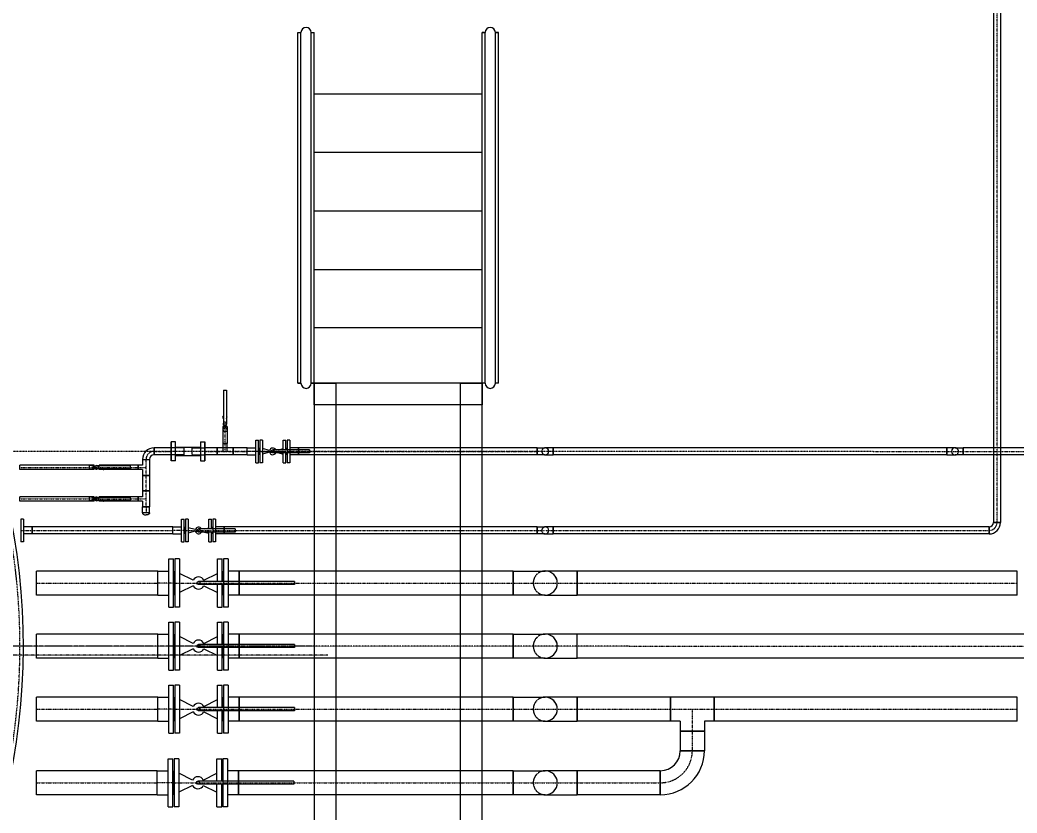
# Model space of a CAD drawing. Header units: millimetres. Extents: x -10011772 to -8149599, y 2847708 to 3434448.
# Drawn here: x -9535754 to -9526264, y 3288403 to 3295947 of the extents above; entities that cross this region are included whole.
import ezdxf

# ---------------------------------------------------------------- set-up
doc = ezdxf.new("R2010")
doc.units = ezdxf.units.MM
for name, pattern in [('DASHDOT2', [0.5, 0.25, -0.125, 0, -0.125]), ('DIVIDE2', [0.625, 0.25, -0.125, 0, -0.125, 0, -0.125]), ('HIDDEN2', [0.1875, 0.125, -0.0625])]:
    doc.linetypes.add(name, pattern=pattern)
doc.layers.add('总平面底图', color=9, linetype='Continuous')

# ---------------------------------------------------------------- blocks, each defined once
blk = doc.blocks.new('总平面底图 爆炸危险区 LOCATION I')
at = {"layer": '总平面底图', "linetype": 'Continuous'}
for p, q in [((211483.3, 189486.2), (211483.3, 182214.5)), ((211516.7, 189486.2), (211516.7, 182214.5)), ((208173, 184190), (208187.3, 184190)), ((208173, 184190), (208187.3, 184190)), ((208173, 182521.6), (208173, 184190)), ((208187.3, 182521.6), (208187.3, 184190)), ((208235.6, 184190), (208250, 184190)), ((208235.6, 184190), (208250, 184190)), ((208235.6, 182521.6), (208235.6, 184190)), ((208250, 182521.6), (208250, 184190)), ((209050, 184190), (209064.3, 184190)), ((209064.3, 184190), (209050, 184190)), ((209050, 182521.6), (209050, 184190)), ((209064.3, 182521.6), (209064.3, 184190)), ((209112.6, 184190), (209126.9, 184190)), ((209126.9, 184190), (209112.6, 184190)), ((209112.6, 182521.6), (209112.6, 184190)), ((209126.9, 182521.6), (209126.9, 184190)), ((209050, 183897), (208250, 183897)), ((209050, 183619), (208250, 183619)), ((209050, 183340.9), (208250, 183340.9)), ((208250, 183062.8), (209050, 183062.8)), ((209050, 182784.7), (208250, 182784.7)), ((208187.3, 182521.6), (208173, 182521.6)), ((208173, 182521.6), (208187.3, 182521.6)), ((208250, 182521.6), (208235.6, 182521.6)), ((208235.6, 182521.6), (208250, 182521.6)), ((209050, 182521.6), (208250, 182521.6)), ((208250, 182418.4), (208250, 182521.6)), ((208250, 182521.6), (208353.1, 182521.6)), ((208250, 182521.6), (208250, 180021.6)), ((208353.1, 182521.6), (208353.1, 180021.6)), ((208946.8, 182521.6), (209050, 182521.6)), ((208946.8, 180021.6), (208946.8, 182521.6)), ((209050, 180021.6), (209050, 182521.6)), ((209050, 182521.6), (209050, 182418.4)), ((209064.3, 182521.6), (209050, 182521.6)), ((209064.3, 182521.6), (209050, 182521.6)), ((209126.9, 182521.6), (209112.6, 182521.6)), ((209126.9, 182521.6), (209112.6, 182521.6)), ((207818.5, 182488.3), (207826, 182488.3)), ((207818.5, 182488.3), (207818.5, 182328.3)), ((207826, 182488.3), (207833.5, 182488.3)), ((207833.5, 182488.3), (207833.5, 182328.3)), ((209050, 182418.4), (208250, 182418.4)), ((207818.5, 182363.1), (207815.3, 182363.1)), ((207818.5, 182352.8), (207815.3, 182363.1)), ((207823.5, 182320), (207822.4, 182316.5)), ((207828.6, 182320), (207829.6, 182316.5)), ((207836.7, 182363.1), (207833.5, 182363.1)), ((207833.5, 182352.8), (207836.7, 182363.1)), ((207836.7, 182316.5), (207815.3, 182316.5)), ((207815.3, 182316.5), (207815.3, 182235.9)), ((207815.3, 182293.5), (207836.7, 182293.5)), ((207836.7, 182316.5), (207836.7, 182235.9)), ((207569.8, 182242.8), (207569.8, 182152.8)), ((207569.8, 182152.8), (207569.8, 182242.8)), ((207589.8, 182242.8), (207569.8, 182242.8)), ((207589.8, 182152.8), (207589.8, 182242.8)), ((207589.8, 182152.8), (207589.8, 182242.8)), ((207709.8, 182242.8), (207709.8, 182152.8)), ((207709.8, 182242.8), (207709.8, 182152.8)), ((207709.8, 182242.8), (207729.8, 182242.8)), ((207729.8, 182152.8), (207729.8, 182242.8)), ((207729.8, 182242.8), (207729.8, 182152.8)), ((207815.3, 182235.9), (207826, 182235.9)), ((207815.3, 182235.9), (207815.3, 182214.5)), ((207836.7, 182235.9), (207815.3, 182235.9)), ((207826, 182235.9), (207836.7, 182235.9)), ((207836.7, 182214.5), (207836.7, 182235.9)), ((207972.8, 182197.8), (207972.8, 182251.7)), ((207972.8, 182251.7), (207985.6, 182251.7)), ((207985.6, 182197.8), (207985.6, 182251.7)), ((207991.6, 182251.7), (207991.6, 182197.8)), ((208004.3, 182251.7), (207991.6, 182251.7)), ((208004.3, 182251.7), (208004.3, 182197.8)), ((208102.7, 182205.3), (208102.7, 182251.7)), ((208102.7, 182251.7), (208115.5, 182251.7)), ((208115.5, 182205.3), (208115.5, 182251.7)), ((208121.5, 182251.7), (208121.5, 182205.3)), ((208134.2, 182251.7), (208121.5, 182251.7)), ((208134.2, 182251.7), (208134.2, 182205.3)), ((207488.1, 182181.1), (207488.1, 182214.5)), ((207569.8, 182214.5), (207488.1, 182214.5)), ((207488.1, 182214.5), (207488.1, 182181.1)), ((207569.8, 182181.1), (207488.1, 182181.1)), ((207589.8, 182217.8), (207709.8, 182217.8)), ((207589.8, 182177.8), (207709.8, 182177.8)), ((207787.9, 182214.5), (207729.8, 182214.5)), ((207787.9, 182181.1), (207729.8, 182181.1)), ((207787.9, 182181.1), (207787.9, 182214.5)), ((207787.9, 182214.5), (207787.9, 182181.1)), ((207864.1, 182214.5), (207787.9, 182214.5)), ((207864.1, 182181.1), (207787.9, 182181.1)), ((207864.1, 182181.1), (207864.1, 182214.5)), ((207931.7, 182214.5), (207864.1, 182214.5)), ((207864.1, 182214.5), (207864.1, 182181.1)), ((207931.7, 182181.1), (207864.1, 182181.1)), ((207931.7, 182181.1), (207931.7, 182214.5)), ((207931.7, 182197.8), (207931.7, 182214.5)), ((207931.7, 182214.5), (207972.8, 182214.5)), ((207931.7, 182181.1), (207931.7, 182197.8)), ((207931.7, 182181.1), (207972.8, 182181.1)), ((207972.8, 182143.8), (207972.8, 182197.8)), ((207985.6, 182143.8), (207985.6, 182197.8)), ((207990, 182214.5), (207990, 182181.1)), ((207991.6, 182214.1), (207990, 182214.5)), ((207991.6, 182181.5), (207990, 182181.1)), ((207991.6, 182197.8), (207991.6, 182143.8)), ((208038.2, 182201.8), (208004.3, 182210.7)), ((208004.3, 182197.8), (208004.3, 182143.8)), ((208038.2, 182193.7), (208004.3, 182184.8)), ((208228.2, 182205.3), (208053.5, 182205.3)), ((208228.2, 182190.3), (208053.5, 182190.3)), ((208082, 182205.3), (208102.7, 182210.7)), ((208082, 182190.3), (208102.7, 182184.8)), ((208102.7, 182143.8), (208102.7, 182190.3)), ((208115.5, 182214.1), (208117, 182214.5)), ((208115.5, 182143.8), (208115.5, 182190.3)), ((208115.5, 182181.5), (208117, 182181.1)), ((208117, 182205.3), (208117, 182214.5)), ((208117, 182181.1), (208117, 182190.3)), ((208121.5, 182190.3), (208121.5, 182143.8)), ((208175.3, 182214.5), (208134.2, 182214.5)), ((208134.2, 182190.3), (208134.2, 182143.8)), ((208175.3, 182181.1), (208134.2, 182181.1)), ((208175.3, 182205.3), (208175.3, 182214.5)), ((208250, 182214.5), (208175.3, 182214.5)), ((208175.3, 182214.5), (208175.3, 182205.3)), ((208175.3, 182181.1), (208175.3, 182190.3)), ((208175.3, 182190.3), (208175.3, 182181.1)), ((208250, 182181.1), (208175.3, 182181.1)), ((208228.2, 182205.3), (208228.2, 182197.8)), ((208228.2, 182197.8), (208228.2, 182190.3)), ((208946.8, 182214.5), (208353.1, 182214.5)), ((208946.8, 182181.1), (208353.1, 182181.1)), ((209311.9, 182214.5), (209050, 182214.5)), ((209311.9, 182181.1), (209050, 182181.1)), ((209311.9, 182214.5), (209311.9, 182181.1)), ((209311.9, 182214.5), (209350, 182214.5)), ((209311.9, 182181.1), (209311.9, 182214.5)), ((209350, 182181.1), (209311.9, 182181.1)), ((209388.1, 182214.5), (209350, 182214.5)), ((209350, 182181.1), (209388.1, 182181.1)), ((209388.1, 182181.1), (209388.1, 182214.5)), ((211261.9, 182214.5), (209388.1, 182214.5)), ((209388.1, 182214.5), (209388.1, 182197.8)), ((209388.1, 182197.8), (209388.1, 182181.1)), ((211261.9, 182181.1), (209388.1, 182181.1)), ((211261.9, 182181.1), (211261.9, 182214.5)), ((211261.9, 182214.5), (211261.9, 182197.8)), ((211300, 182214.5), (211261.9, 182214.5)), ((211261.9, 182197.8), (211261.9, 182181.1)), ((211261.9, 182181.1), (211300, 182181.1)), ((211300, 182214.5), (211338.1, 182214.5)), ((211338.1, 182181.1), (211300, 182181.1)), ((211338.1, 182181.1), (211338.1, 182214.5)), ((211661.9, 182214.5), (211338.1, 182214.5)), ((211338.1, 182214.5), (211338.1, 182181.1)), ((211661.9, 182181.1), (211338.1, 182181.1)), ((211483.3, 182181.1), (211483.3, 181859.7)), ((211516.7, 182181.1), (211516.7, 181859.7)), ((206850, 182110.9), (206850, 182132.2)), ((207203.1, 182132.2), (206850, 182132.2)), ((207180.1, 182132.2), (207180.1, 182110.9)), ((207203.1, 182110.9), (207203.1, 182132.2)), ((207374.9, 182129.1), (207214.9, 182129.1)), ((207226.7, 182129.1), (207226.7, 182132.2)), ((207411.9, 182132.2), (207226.7, 182132.2)), ((207249.7, 182129.1), (207249.7, 182132.2)), ((207374.9, 182129.1), (207374.9, 182121.6)), ((207411.9, 182110.9), (207411.9, 182132.2)), ((207411.9, 182132.2), (207411.9, 182110.9)), ((207433.3, 182132.2), (207411.9, 182132.2)), ((207433.3, 182159.7), (207466.7, 182159.7)), ((207433.3, 182159.7), (207466.7, 182159.7)), ((207433.3, 182159.7), (207433.3, 182132.2)), ((207466.7, 182159.7), (207466.7, 182083.5)), ((207589.8, 182152.8), (207569.8, 182152.8)), ((207709.8, 182152.8), (207729.8, 182152.8)), ((207972.8, 182143.8), (207985.6, 182143.8)), ((208004.3, 182143.8), (207991.6, 182143.8)), ((208102.7, 182143.8), (208115.5, 182143.8)), ((208134.2, 182143.8), (208121.5, 182143.8)), ((207203.1, 182110.9), (206850, 182110.9)), ((207206.6, 182124.1), (207203.1, 182125.2)), ((207206.6, 182119), (207203.1, 182117.9)), ((207374.9, 182114.1), (207214.9, 182114.1)), ((207226.7, 182110.9), (207226.7, 182114.1)), ((207411.9, 182110.9), (207226.7, 182110.9)), ((207249.7, 182110.9), (207249.7, 182114.1)), ((207374.9, 182121.6), (207374.9, 182114.1)), ((207433.3, 182110.9), (207411.9, 182110.9)), ((207433.3, 182110.9), (207433.3, 182083.5)), ((207466.7, 182083.5), (207433.3, 182083.5)), ((207433.3, 182083.5), (207433.3, 182009.7)), ((207433.3, 182083.5), (207466.7, 182083.5)), ((207466.7, 182083.5), (207466.7, 182009.7)), ((207466.7, 182009.7), (207433.3, 182009.7)), ((207433.3, 182009.7), (207466.7, 182009.7)), ((207433.3, 182009.7), (207433.3, 181982.2)), ((207466.7, 182009.7), (207466.7, 181933.5)), ((206850, 181960.9), (206850, 181982.2)), ((207203.1, 181982.2), (206850, 181982.2)), ((207203.1, 181960.9), (206850, 181960.9)), ((207180.1, 181982.2), (207180.1, 181960.9)), ((207203.1, 181960.9), (207203.1, 181982.2)), ((207206.6, 181974.1), (207203.1, 181975.2)), ((207206.6, 181969), (207203.1, 181967.9)), ((207374.9, 181979.1), (207214.9, 181979.1)), ((207374.9, 181964.1), (207214.9, 181964.1)), ((207226.7, 181979.1), (207226.7, 181982.2)), ((207411.9, 181982.2), (207226.7, 181982.2)), ((207226.7, 181960.9), (207226.7, 181964.1)), ((207411.9, 181960.9), (207226.7, 181960.9)), ((207249.7, 181979.1), (207249.7, 181982.2)), ((207249.7, 181960.9), (207249.7, 181964.1)), ((207374.9, 181979.1), (207374.9, 181971.6)), ((207374.9, 181971.6), (207374.9, 181964.1)), ((207411.9, 181960.9), (207411.9, 181982.2)), ((207411.9, 181982.2), (207411.9, 181960.9)), ((207433.3, 181982.2), (207411.9, 181982.2)), ((207433.3, 181960.9), (207411.9, 181960.9)), ((207433.3, 181960.9), (207433.3, 181933.5)), ((207450, 181933.5), (207433.3, 181933.5)), ((207433.3, 181904.9), (207433.3, 181933.5)), ((207433.3, 181933.5), (207466.7, 181933.5)), ((207450, 181904.9), (207433.3, 181904.9)), ((207466.7, 181933.5), (207450, 181933.5)), ((207466.7, 181904.9), (207450, 181904.9)), ((207466.7, 181904.9), (207466.7, 181933.5)), ((206854.4, 181875.5), (206854.4, 181821.6)), ((206867.2, 181875.5), (206854.4, 181875.5)), ((206867.2, 181875.5), (206867.2, 181821.6)), ((207619.2, 181821.6), (207619.2, 181875.5)), ((207619.2, 181875.5), (207632, 181875.5)), ((207632, 181821.6), (207632, 181875.5)), ((207638, 181875.5), (207638, 181821.6)), ((207650.7, 181875.5), (207638, 181875.5)), ((207650.7, 181875.5), (207650.7, 181821.6)), ((207749.2, 181829.1), (207749.2, 181875.5)), ((207749.2, 181875.5), (207761.9, 181875.5)), ((207761.9, 181829.1), (207761.9, 181875.5)), ((207767.9, 181875.5), (207767.9, 181829.1)), ((207780.7, 181875.5), (207767.9, 181875.5)), ((207780.7, 181875.5), (207780.7, 181829.1)), ((211483.3, 181859.7), (211516.7, 181859.7)), ((211516.7, 181859.7), (211483.3, 181859.7)), ((206854.4, 181821.6), (206854.4, 181767.6)), ((206908.2, 181838.3), (206867.2, 181838.3)), ((206867.2, 181821.6), (206867.2, 181767.6)), ((206908.2, 181804.9), (206867.2, 181804.9)), ((206908.2, 181838.3), (206908.2, 181821.6)), ((206908.2, 181804.9), (206908.2, 181838.3)), ((207578.2, 181838.3), (206908.2, 181838.3)), ((206908.2, 181821.6), (206908.2, 181804.9)), ((207578.2, 181804.9), (206908.2, 181804.9)), ((207578.2, 181804.9), (207578.2, 181838.3)), ((207578.2, 181821.6), (207578.2, 181838.3)), ((207578.2, 181838.3), (207619.2, 181838.3)), ((207578.2, 181804.9), (207578.2, 181821.6)), ((207578.2, 181804.9), (207619.2, 181804.9)), ((207619.2, 181767.6), (207619.2, 181821.6)), ((207632, 181767.6), (207632, 181821.6)), ((207636.5, 181838.3), (207636.5, 181804.9)), ((207638, 181837.9), (207636.5, 181838.3)), ((207638, 181805.3), (207636.5, 181804.9)), ((207638, 181821.6), (207638, 181767.6)), ((207684.6, 181825.6), (207650.7, 181834.5)), ((207650.7, 181821.6), (207650.7, 181767.6)), ((207684.6, 181817.5), (207650.7, 181808.6)), ((207874.6, 181829.1), (207700, 181829.1)), ((207874.6, 181814.1), (207700, 181814.1)), ((207728.5, 181829.1), (207749.2, 181834.5)), ((207728.5, 181814.1), (207749.2, 181808.6)), ((207749.2, 181767.6), (207749.2, 181814.1)), ((207761.9, 181837.9), (207763.5, 181838.3)), ((207761.9, 181767.6), (207761.9, 181814.1)), ((207761.9, 181805.3), (207763.5, 181804.9)), ((207763.5, 181829.1), (207763.5, 181838.3)), ((207763.5, 181804.9), (207763.5, 181814.1)), ((207767.9, 181814.1), (207767.9, 181767.6)), ((207821.7, 181838.3), (207780.7, 181838.3)), ((207780.7, 181814.1), (207780.7, 181767.6)), ((207821.7, 181804.9), (207780.7, 181804.9)), ((207821.7, 181829.1), (207821.7, 181838.3)), ((208250, 181838.3), (207821.7, 181838.3)), ((207821.7, 181838.3), (207821.7, 181829.1)), ((207821.7, 181804.9), (207821.7, 181814.1)), ((207821.7, 181814.1), (207821.7, 181804.9)), ((208250, 181804.9), (207821.7, 181804.9)), ((207874.6, 181829.1), (207874.6, 181821.6)), ((207874.6, 181821.6), (207874.6, 181814.1)), ((208946.8, 181838.3), (208353.1, 181838.3)), ((208946.8, 181804.9), (208353.1, 181804.9)), ((209311.9, 181838.3), (209050, 181838.3)), ((209311.9, 181804.9), (209050, 181804.9)), ((209311.9, 181804.9), (209311.9, 181838.3)), ((209311.9, 181838.3), (209311.9, 181804.9)), ((209311.9, 181838.3), (209350, 181838.3)), ((209350, 181804.9), (209311.9, 181804.9)), ((209388.1, 181838.3), (209350, 181838.3)), ((209350, 181804.9), (209388.1, 181804.9)), ((209388.1, 181804.9), (209388.1, 181838.3)), ((211461.9, 181838.3), (209388.1, 181838.3)), ((209388.1, 181838.3), (209388.1, 181821.6)), ((209388.1, 181821.6), (209388.1, 181804.9)), ((211461.9, 181804.9), (209388.1, 181804.9)), ((211461.9, 181804.9), (211461.9, 181838.3)), ((211461.9, 181838.3), (211461.9, 181804.9)), ((206867.2, 181767.6), (206854.4, 181767.6)), ((207619.2, 181767.6), (207632, 181767.6)), ((207650.7, 181767.6), (207638, 181767.6)), ((207749.2, 181767.6), (207761.9, 181767.6)), ((207780.7, 181767.6), (207767.9, 181767.6)), ((207558.7, 181571.6), (207558.7, 181685.9)), ((207558.7, 181685.9), (207580.9, 181685.9)), ((207580.9, 181571.6), (207580.9, 181685.9)), ((207586.9, 181685.9), (207586.9, 181571.6)), ((207609.2, 181685.9), (207586.9, 181685.9)), ((207609.2, 181685.9), (207609.2, 181571.6)), ((207790.7, 181579.1), (207790.7, 181685.9)), ((207790.7, 181685.9), (207813, 181685.9)), ((207813, 181579.1), (207813, 181685.9)), ((207819, 181685.9), (207819, 181579.1)), ((207841.2, 181685.9), (207819, 181685.9)), ((207841.2, 181685.9), (207841.2, 181579.1)), ((206929.1, 181514.4), (206929.1, 181628.7)), ((207506.3, 181628.7), (206929.1, 181628.7)), ((207506.3, 181571.6), (207506.3, 181628.7)), ((207506.3, 181628.7), (207558.7, 181628.7)), ((207506.3, 181514.4), (207506.3, 181628.7)), ((207585.4, 181628.7), (207585.4, 181514.4)), ((207586.9, 181628), (207585.4, 181628.7)), ((207674.3, 181584.4), (207609.2, 181616.8)), ((207725.6, 181584.4), (207790.7, 181616.8)), ((207813, 181628), (207814.5, 181628.7)), ((207814.5, 181579.1), (207814.5, 181628.7)), ((207893.6, 181628.7), (207841.2, 181628.7)), ((207893.6, 181628.7), (207893.6, 181579.1)), ((207893.6, 181579.1), (207893.6, 181628.7)), ((208250, 181628.7), (207893.6, 181628.7)), ((208946.8, 181628.7), (208353.1, 181628.7)), ((209197.6, 181628.7), (209050, 181628.7)), ((209197.6, 181514.4), (209197.6, 181628.7)), ((209197.6, 181628.7), (209197.6, 181514.4)), ((209197.6, 181628.7), (209350, 181628.7)), ((209502.4, 181628.7), (209350, 181628.7)), ((209502.4, 181514.4), (209502.4, 181628.7)), ((211595.3, 181628.7), (209502.4, 181628.7)), ((209502.4, 181628.7), (209502.4, 181571.6)), ((211595.3, 181514.4), (211595.3, 181628.7)), ((207506.3, 181514.4), (207506.3, 181571.6)), ((207558.7, 181457.3), (207558.7, 181571.6)), ((207580.9, 181457.3), (207580.9, 181571.6)), ((207586.9, 181571.6), (207586.9, 181457.3)), ((207609.2, 181571.6), (207609.2, 181457.3)), ((207674.3, 181558.8), (207609.2, 181526.3)), ((208157.2, 181579.1), (207700, 181579.1)), ((208157.2, 181564.1), (207700, 181564.1)), ((207725.6, 181558.8), (207790.7, 181526.3)), ((207790.7, 181457.3), (207790.7, 181564.1)), ((207813, 181457.3), (207813, 181564.1)), ((207814.5, 181514.4), (207814.5, 181564.1)), ((207819, 181564.1), (207819, 181457.3)), ((207841.2, 181564.1), (207841.2, 181457.3)), ((207893.6, 181564.1), (207893.6, 181514.4)), ((207893.6, 181514.4), (207893.6, 181564.1)), ((208157.2, 181579.1), (208157.2, 181571.6)), ((208157.2, 181571.6), (208157.2, 181564.1)), ((209502.4, 181571.6), (209502.4, 181514.4)), ((207506.3, 181514.4), (206929.1, 181514.4)), ((207506.3, 181514.4), (207558.7, 181514.4)), ((207586.9, 181515.2), (207585.4, 181514.4)), ((207813, 181515.2), (207814.5, 181514.4)), ((207893.6, 181514.4), (207841.2, 181514.4)), ((208250, 181514.4), (207893.6, 181514.4)), ((208946.8, 181514.4), (208353.1, 181514.4)), ((209197.6, 181514.4), (209050, 181514.4)), ((209350, 181514.4), (209197.6, 181514.4)), ((209350, 181514.4), (209502.4, 181514.4)), ((211595.3, 181514.4), (209502.4, 181514.4)), ((207558.7, 181457.3), (207580.9, 181457.3)), ((207609.2, 181457.3), (207586.9, 181457.3)), ((207790.7, 181457.3), (207813, 181457.3)), ((207841.2, 181457.3), (207819, 181457.3)), ((207558.7, 181271.6), (207558.7, 181385.9)), ((207558.7, 181385.9), (207580.9, 181385.9)), ((207580.9, 181271.6), (207580.9, 181385.9)), ((207586.9, 181385.9), (207586.9, 181271.6)), ((207609.2, 181385.9), (207586.9, 181385.9)), ((207609.2, 181385.9), (207609.2, 181271.6)), ((207790.7, 181279.1), (207790.7, 181385.9)), ((207790.7, 181385.9), (207813, 181385.9)), ((207813, 181279.1), (207813, 181385.9)), ((207819, 181385.9), (207819, 181279.1)), ((207841.2, 181385.9), (207819, 181385.9)), ((207841.2, 181385.9), (207841.2, 181279.1)), ((206929.1, 181214.4), (206929.1, 181328.7)), ((207506.3, 181328.7), (206929.1, 181328.7)), ((207506.3, 181271.6), (207506.3, 181328.7)), ((207506.3, 181328.7), (207558.7, 181328.7)), ((207506.3, 181214.4), (207506.3, 181328.7)), ((207585.4, 181328.7), (207585.4, 181214.4)), ((207586.9, 181328), (207585.4, 181328.7)), ((207813, 181328), (207814.5, 181328.7)), ((207814.5, 181279.1), (207814.5, 181328.7)), ((207893.6, 181328.7), (207841.2, 181328.7)), ((207893.6, 181328.7), (207893.6, 181279.1)), ((207893.6, 181279.1), (207893.6, 181328.7)), ((208250, 181328.7), (207893.6, 181328.7)), ((208946.8, 181328.7), (208353.1, 181328.7)), ((209197.6, 181328.7), (209050, 181328.7)), ((209197.6, 181328.7), (209197.6, 181214.4)), ((209197.6, 181328.7), (209350, 181328.7)), ((209197.6, 181214.4), (209197.6, 181328.7)), ((209502.4, 181328.7), (209350, 181328.7)), ((209502.4, 181214.4), (209502.4, 181328.7)), ((212526, 181328.7), (209502.4, 181328.7)), ((209502.4, 181271.6), (209502.4, 181328.7)), ((207674.3, 181284.4), (207609.2, 181316.8)), ((208157.2, 181279.1), (207700, 181279.1)), ((207725.6, 181284.4), (207790.7, 181316.8)), ((208157.2, 181279.1), (208157.2, 181271.6)), ((207506.3, 181214.4), (207506.3, 181271.6)), ((207558.7, 181157.3), (207558.7, 181271.6)), ((207580.9, 181157.3), (207580.9, 181271.6)), ((207586.9, 181271.6), (207586.9, 181157.3)), ((207609.2, 181271.6), (207609.2, 181157.3)), ((207674.3, 181258.8), (207609.2, 181226.3)), ((208157.2, 181264.1), (207700, 181264.1)), ((207725.6, 181258.8), (207790.7, 181226.3)), ((207790.7, 181157.3), (207790.7, 181264.1)), ((207813, 181157.3), (207813, 181264.1)), ((207814.5, 181214.4), (207814.5, 181264.1)), ((207819, 181264.1), (207819, 181157.3)), ((207841.2, 181264.1), (207841.2, 181157.3)), ((207893.6, 181264.1), (207893.6, 181214.4)), ((207893.6, 181214.4), (207893.6, 181264.1)), ((208157.2, 181271.6), (208157.2, 181264.1)), ((209502.4, 181214.4), (209502.4, 181271.6)), ((207506.3, 181214.4), (206929.1, 181214.4)), ((207506.3, 181214.4), (207558.7, 181214.4)), ((207586.9, 181215.2), (207585.4, 181214.4)), ((207813, 181215.2), (207814.5, 181214.4)), ((207893.6, 181214.4), (207841.2, 181214.4)), ((208250, 181214.4), (207893.6, 181214.4)), ((208946.8, 181214.4), (208353.1, 181214.4)), ((209197.6, 181214.4), (209050, 181214.4)), ((209350, 181214.4), (209197.6, 181214.4)), ((209350, 181214.4), (209502.4, 181214.4)), ((212526, 181214.4), (209502.4, 181214.4)), ((207558.7, 181157.3), (207580.9, 181157.3)), ((207609.2, 181157.3), (207586.9, 181157.3)), ((207790.7, 181157.3), (207813, 181157.3)), ((207841.2, 181157.3), (207819, 181157.3)), ((207558.7, 180971.6), (207558.7, 181085.9)), ((207558.7, 181085.9), (207580.9, 181085.9)), ((207580.9, 180971.6), (207580.9, 181085.9)), ((207586.9, 181085.9), (207586.9, 180971.6)), ((207609.2, 181085.9), (207586.9, 181085.9)), ((207609.2, 181085.9), (207609.2, 180971.6)), ((207790.7, 180979.1), (207790.7, 181085.9)), ((207790.7, 181085.9), (207813, 181085.9)), ((207813, 180979.1), (207813, 181085.9)), ((207819, 181085.9), (207819, 180979.1)), ((207841.2, 181085.9), (207819, 181085.9)), ((207841.2, 181085.9), (207841.2, 180979.1)), ((206929.1, 180914.4), (206929.1, 181028.7)), ((207506.3, 181028.7), (206929.1, 181028.7)), ((207506.3, 180971.6), (207506.3, 181028.7)), ((207506.3, 181028.7), (207558.7, 181028.7)), ((207506.3, 180914.4), (207506.3, 181028.7)), ((207585.4, 181028.7), (207585.4, 180914.4)), ((207586.9, 181028), (207585.4, 181028.7)), ((207674.3, 180984.4), (207609.2, 181016.8)), ((207725.6, 180984.4), (207790.7, 181016.8)), ((207813, 181028), (207814.5, 181028.7)), ((207814.5, 180979.1), (207814.5, 181028.7)), ((207893.6, 181028.7), (207841.2, 181028.7)), ((207893.6, 181028.7), (207893.6, 180979.1)), ((207893.6, 180979.1), (207893.6, 181028.7)), ((208250, 181028.7), (207893.6, 181028.7)), ((208946.8, 181028.7), (208353.1, 181028.7)), ((209197.6, 181028.7), (209050, 181028.7)), ((209197.6, 180914.4), (209197.6, 181028.7)), ((209197.6, 181028.7), (209197.6, 180914.4)), ((209197.6, 181028.7), (209350, 181028.7)), ((209502.4, 181028.7), (209350, 181028.7)), ((209502.4, 180914.4), (209502.4, 181028.7)), ((209945.3, 181028.7), (209502.4, 181028.7)), ((209502.4, 181028.7), (209502.4, 180971.6)), ((209945.3, 181028.7), (209945.3, 180914.4)), ((210154.6, 181028.7), (209945.3, 181028.7)), ((209945.3, 180914.4), (209945.3, 181028.7)), ((210154.6, 180914.4), (210154.6, 181028.7)), ((211595.3, 181028.7), (210154.6, 181028.7)), ((210154.6, 181028.7), (210154.6, 180914.4)), ((211595.3, 180914.4), (211595.3, 181028.7)), ((207506.3, 180914.4), (207506.3, 180971.6)), ((207558.7, 180857.3), (207558.7, 180971.6)), ((207580.9, 180857.3), (207580.9, 180971.6)), ((207586.9, 180971.6), (207586.9, 180857.3)), ((207609.2, 180971.6), (207609.2, 180857.3)), ((207674.3, 180958.8), (207609.2, 180926.3)), ((208157.2, 180979.1), (207700, 180979.1)), ((208157.2, 180964.1), (207700, 180964.1)), ((207725.6, 180958.8), (207790.7, 180926.3)), ((207790.7, 180857.3), (207790.7, 180964.1)), ((207813, 180857.3), (207813, 180964.1)), ((207814.5, 180914.4), (207814.5, 180964.1)), ((207819, 180964.1), (207819, 180857.3)), ((207841.2, 180964.1), (207841.2, 180857.3)), ((207893.6, 180964.1), (207893.6, 180914.4)), ((207893.6, 180914.4), (207893.6, 180964.1)), ((208157.2, 180979.1), (208157.2, 180971.6)), ((208157.2, 180971.6), (208157.2, 180964.1)), ((209502.4, 180971.6), (209502.4, 180914.4)), ((207506.3, 180914.4), (206929.1, 180914.4)), ((207506.3, 180914.4), (207558.7, 180914.4)), ((207586.9, 180915.2), (207585.4, 180914.4)), ((207813, 180915.2), (207814.5, 180914.4)), ((207893.6, 180914.4), (207841.2, 180914.4)), ((208250, 180914.4), (207893.6, 180914.4)), ((208946.8, 180914.4), (208353.1, 180914.4)), ((209197.6, 180914.4), (209050, 180914.4)), ((209350, 180914.4), (209197.6, 180914.4)), ((209350, 180914.4), (209502.4, 180914.4)), ((209945.3, 180914.4), (209502.4, 180914.4)), ((209992.8, 180914.4), (209945.3, 180914.4)), ((209992.8, 180914.4), (209992.8, 180866.9)), ((210154.6, 180914.4), (210107.1, 180914.4)), ((210107.1, 180914.4), (210107.1, 180866.9)), ((211595.3, 180914.4), (210154.6, 180914.4)), ((207558.7, 180857.3), (207580.9, 180857.3)), ((207609.2, 180857.3), (207586.9, 180857.3)), ((207790.7, 180857.3), (207813, 180857.3)), ((207841.2, 180857.3), (207819, 180857.3)), ((210107.1, 180866.9), (209992.8, 180866.9)), ((209992.8, 180866.9), (209992.8, 180774)), ((209992.8, 180866.9), (210050, 180866.9)), ((210050, 180866.9), (210107.1, 180866.9)), ((210107.1, 180866.9), (210107.1, 180774)), ((209992.8, 180774), (210107.1, 180774)), ((210107.1, 180774), (209992.8, 180774)), ((207555.7, 180621.6), (207555.7, 180735.9)), ((207555.7, 180735.9), (207577.9, 180735.9)), ((207577.9, 180621.6), (207577.9, 180735.9)), ((207583.9, 180735.9), (207583.9, 180621.6)), ((207606.2, 180735.9), (207583.9, 180735.9)), ((207606.2, 180735.9), (207606.2, 180621.6)), ((207787.7, 180629.1), (207787.7, 180735.9)), ((207787.7, 180735.9), (207810, 180735.9)), ((207810, 180629.1), (207810, 180735.9)), ((207816, 180735.9), (207816, 180629.1)), ((207838.2, 180735.9), (207816, 180735.9)), ((207838.2, 180735.9), (207838.2, 180629.1)), ((206929.1, 180564.4), (206929.1, 180678.7)), ((207503.3, 180678.7), (206929.1, 180678.7)), ((207503.3, 180564.4), (207503.3, 180678.7)), ((207503.3, 180621.6), (207503.3, 180678.7)), ((207503.3, 180678.7), (207555.7, 180678.7)), ((207582.4, 180678.7), (207582.4, 180564.4)), ((207583.9, 180678), (207582.4, 180678.7)), ((207671.3, 180634.4), (207606.2, 180666.8)), ((207722.6, 180634.4), (207787.7, 180666.8)), ((207810, 180678), (207811.5, 180678.7)), ((207811.5, 180629.1), (207811.5, 180678.7)), ((207890.6, 180678.7), (207838.2, 180678.7)), ((207890.6, 180629.1), (207890.6, 180678.7)), ((208250, 180678.7), (207890.6, 180678.7)), ((207890.6, 180678.7), (207890.6, 180629.1)), ((208946.8, 180678.7), (208353.1, 180678.7)), ((209197.6, 180678.7), (209050, 180678.7)), ((209197.6, 180678.7), (209197.6, 180564.4)), ((209197.6, 180678.7), (209350, 180678.7)), ((209197.6, 180564.4), (209197.6, 180678.7)), ((209502.4, 180678.7), (209350, 180678.7)), ((209502.4, 180564.4), (209502.4, 180678.7)), ((209897.6, 180678.7), (209502.4, 180678.7)), ((209502.4, 180678.7), (209502.4, 180621.6)), ((209897.6, 180564.4), (209897.6, 180678.7)), ((209897.6, 180678.7), (209897.6, 180564.4)), ((207503.3, 180564.4), (207503.3, 180621.6)), ((207555.7, 180507.3), (207555.7, 180621.6)), ((207577.9, 180507.3), (207577.9, 180621.6)), ((207583.9, 180621.6), (207583.9, 180507.3)), ((207606.2, 180621.6), (207606.2, 180507.3)), ((207671.3, 180608.8), (207606.2, 180576.3)), ((208154.1, 180629.1), (207696.9, 180629.1)), ((208154.1, 180614.1), (207696.9, 180614.1)), ((207722.6, 180608.8), (207787.7, 180576.3)), ((207787.7, 180507.3), (207787.7, 180614.1)), ((207810, 180507.3), (207810, 180614.1)), ((207811.5, 180564.4), (207811.5, 180614.1)), ((207816, 180614.1), (207816, 180507.3)), ((207838.2, 180614.1), (207838.2, 180507.3)), ((207890.6, 180564.4), (207890.6, 180614.1)), ((207890.6, 180614.1), (207890.6, 180564.4)), ((208154.1, 180629.1), (208154.1, 180621.6)), ((208154.1, 180621.6), (208154.1, 180614.1)), ((209502.4, 180621.6), (209502.4, 180564.4)), ((207503.3, 180564.4), (206929.1, 180564.4)), ((207503.3, 180564.4), (207555.7, 180564.4)), ((207583.9, 180565.2), (207582.4, 180564.4)), ((207810, 180565.2), (207811.5, 180564.4)), ((207890.6, 180564.4), (207838.2, 180564.4)), ((208250, 180564.4), (207890.6, 180564.4)), ((208946.8, 180564.4), (208353.1, 180564.4)), ((209197.6, 180564.4), (209050, 180564.4)), ((209350, 180564.4), (209197.6, 180564.4)), ((209350, 180564.4), (209502.4, 180564.4)), ((209897.6, 180564.4), (209502.4, 180564.4)), ((207555.7, 180507.3), (207577.9, 180507.3)), ((207606.2, 180507.3), (207583.9, 180507.3)), ((207787.7, 180507.3), (207810, 180507.3)), ((207838.2, 180507.3), (207816, 180507.3))]:
    blk.add_line(p, q, dxfattribs=at)
at = {"layer": '总平面底图', "linetype": 'DIVIDE2'}
for p, q in [((211500, 182214.5), (211500, 189486.2)), ((207826, 182316.5), (207826, 182340.1)), ((207826, 182293.5), (207826, 182316.5)), ((207826, 182235.9), (207826, 182293.5)), ((207826, 182235.9), (207826, 182235.8)), ((207826, 182235.9), (207826, 182235.9)), ((207826, 182214.5), (207826, 182235.9)), ((207488.1, 182197.8), (207488, 182197.8)), ((207488, 182197.8), (207488, 182197.8)), ((207488.1, 182197.8), (207569.8, 182197.8)), ((207729.8, 182197.8), (207787.9, 182197.8)), ((207787.9, 182197.8), (207864.1, 182197.8)), ((207787.9, 182197.8), (207787.9, 182197.8)), ((207826, 182197.8), (207826, 182214.5)), ((207864.1, 182197.8), (207931.7, 182197.8)), ((207864.1, 182197.8), (207864.1, 182197.8)), ((207864.1, 182197.8), (207864.1, 182197.8)), ((207985.6, 182197.8), (207931.7, 182197.8)), ((207990, 182197.8), (208117, 182197.8)), ((208121.5, 182197.8), (208175.3, 182197.8)), ((208175.3, 182197.8), (208228.2, 182197.8)), ((208228.2, 182197.8), (208250, 182197.8)), ((208250, 182197.8), (208353.1, 182197.8)), ((208353.1, 182197.8), (208946.8, 182197.8)), ((208946.8, 182197.8), (209050, 182197.8)), ((209050, 182197.8), (209311.9, 182197.8)), ((209311.9, 182197.8), (209311.9, 182197.8)), ((209311.9, 182197.8), (209311.9, 182197.8)), ((210909.8, 182197.8), (211261.9, 182197.8)), ((211261.9, 182197.8), (211261.9, 182197.8)), ((211261.9, 182197.8), (211261.9, 182197.8)), ((211261.9, 182197.8), (211283.3, 182197.8)), ((211283.3, 182197.8), (211300, 182197.8)), ((211300, 182197.8), (211338.1, 182197.8)), ((211338.1, 182197.8), (211338, 182197.8)), ((211338, 182197.8), (211338, 182197.8)), ((211338.1, 182197.8), (211661.9, 182197.8)), ((211500, 182181.1), (211500, 182214.5)), ((211500, 181859.7), (211500, 182181.1)), ((207450, 182159.7), (207450, 182159.7)), ((207450, 182159.7), (207450, 182159.7)), ((207450, 182159.7), (207450, 182159.6)), ((207450, 182159.7), (207450, 182159.7)), ((207450, 182083.5), (207450, 182159.7)), ((206850, 182121.6), (207180.1, 182121.6)), ((207180.1, 182121.6), (207203.1, 182121.6)), ((207203.1, 182121.6), (207226.7, 182121.6)), ((207226.7, 182121.6), (207374.9, 182121.6)), ((207374.9, 182121.6), (207411.9, 182121.6)), ((207411.9, 182121.6), (207450, 182121.6)), ((207411.9, 182121.6), (207411.9, 182121.6)), ((207450, 182009.7), (207450, 182083.5)), ((207450, 182083.5), (207450, 182083.5)), ((207450, 182009.7), (207450, 182009.6)), ((207450, 182009.7), (207450, 182009.7)), ((207450, 181933.5), (207450, 182009.7)), ((206850, 181971.6), (207180.1, 181971.6)), ((207180.1, 181971.6), (207203.1, 181971.6)), ((207203.1, 181971.6), (207226.7, 181971.6)), ((207226.7, 181971.6), (207374.9, 181971.6)), ((207374.9, 181971.6), (207411.9, 181971.6)), ((207411.9, 181971.6), (207411.9, 181971.6)), ((207411.9, 181971.6), (207450, 181971.6)), ((207450, 181933.5), (207450, 181904.9)), ((207450, 181933.5), (207450, 181933.5)), ((207450, 181933.5), (207450, 181933.5)), ((211500, 181859.7), (211500, 181859.7)), ((211500, 181859.7), (211500, 181859.6)), ((206854.4, 181821.6), (206908.2, 181821.6)), ((206908.2, 181821.6), (207578.2, 181821.6)), ((207632, 181821.6), (207578.2, 181821.6)), ((207636.5, 181821.6), (207763.5, 181821.6)), ((207767.9, 181821.6), (207821.7, 181821.6)), ((207821.7, 181821.6), (207874.6, 181821.6)), ((207874.6, 181821.6), (208250, 181821.6)), ((208250, 181821.6), (208353.1, 181821.6)), ((208353.1, 181821.6), (208946.8, 181821.6)), ((208946.8, 181821.6), (209050, 181821.6)), ((209050, 181821.6), (209311.9, 181821.6)), ((209311.9, 181821.6), (209311.9, 181821.6)), ((209311.9, 181821.6), (209311.9, 181821.6)), ((209311.9, 181821.6), (209350, 181821.6)), ((209350, 181821.6), (209366.7, 181821.6)), ((209366.7, 181821.6), (209388.1, 181821.6)), ((209388.1, 181821.6), (209388, 181821.6)), ((209388, 181821.6), (209388, 181821.6)), ((209388.1, 181821.6), (211461.9, 181821.6)), ((211461.9, 181821.6), (211461.9, 181821.6)), ((211461.9, 181821.6), (211461.9, 181821.6)), ((206929.1, 181571.6), (207506.3, 181571.6)), ((207580.9, 181571.6), (207506.3, 181571.6)), ((207585.4, 181571.6), (207814.5, 181571.6)), ((207819, 181571.6), (207893.6, 181571.6)), ((207893.6, 181571.6), (208157.2, 181571.6)), ((208157.2, 181571.6), (208250, 181571.6)), ((208250, 181571.6), (208353.1, 181571.6)), ((208353.1, 181571.6), (208946.8, 181571.6)), ((208946.8, 181571.6), (209050, 181571.6)), ((209050, 181571.6), (209197.6, 181571.6)), ((209197.6, 181571.6), (209197.6, 181571.6)), ((209197.6, 181571.6), (209197.6, 181571.6)), ((209197.6, 181571.6), (209350, 181571.6)), ((209350, 181571.6), (209407.1, 181571.6)), ((209407.1, 181571.6), (209502.4, 181571.6)), ((209502.4, 181571.6), (209502.3, 181571.6)), ((209502.3, 181571.6), (209502.3, 181571.6)), ((209502.4, 181571.6), (211595.3, 181571.6)), ((211595.3, 181571.6), (211595.3, 181571.6)), ((209750, 181271.6), (212526, 181271.6)), ((206929.1, 180971.6), (207506.3, 180971.6)), ((207580.9, 180971.6), (207506.3, 180971.6)), ((207585.4, 180971.6), (207814.5, 180971.6)), ((207819, 180971.6), (207893.6, 180971.6)), ((207893.6, 180971.6), (208157.2, 180971.6)), ((208157.2, 180971.6), (208250, 180971.6)), ((208250, 180971.6), (208353.1, 180971.6)), ((208353.1, 180971.6), (208946.8, 180971.6)), ((208946.8, 180971.6), (209050, 180971.6)), ((209050, 180971.6), (209197.6, 180971.6)), ((209197.6, 180971.6), (209197.6, 180971.6)), ((209197.6, 180971.6), (209197.6, 180971.6)), ((209197.6, 180971.6), (209350, 180971.6)), ((209350, 180971.6), (209407.1, 180971.6)), ((209407.1, 180971.6), (209502.4, 180971.6)), ((209502.4, 180971.6), (209502.3, 180971.6)), ((209502.3, 180971.6), (209502.3, 180971.6)), ((209502.4, 180971.6), (209945.3, 180971.6)), ((209945.3, 180971.6), (210154.6, 180971.6)), ((209945.3, 180971.6), (209945.3, 180971.6)), ((210050, 180866.9), (210050, 180971.6)), ((210154.6, 180971.6), (211595.3, 180971.6)), ((210154.6, 180971.6), (210154.6, 180971.6)), ((210154.6, 180971.6), (210154.6, 180971.6)), ((211595.3, 180971.6), (211595.3, 180971.6)), ((210050, 180774), (210050, 180866.9)), ((210050, 180866.9), (210050, 180866.9)), ((210050, 180774), (210050, 180774)), ((210050, 180774), (210050, 180773.9)), ((206929.1, 180621.6), (207503.3, 180621.6)), ((207577.9, 180621.6), (207503.3, 180621.6)), ((207582.4, 180621.6), (207811.5, 180621.6)), ((207816, 180621.6), (207890.6, 180621.6)), ((207890.6, 180621.6), (208154.1, 180621.6)), ((208154.1, 180621.6), (208250, 180621.6)), ((208250, 180621.6), (208353.1, 180621.6)), ((208353.1, 180621.6), (208946.8, 180621.6)), ((208946.8, 180621.6), (209050, 180621.6)), ((209050, 180621.6), (209197.6, 180621.6)), ((209197.6, 180621.6), (209197.6, 180621.6)), ((209197.6, 180621.6), (209197.6, 180621.6)), ((209197.6, 180621.6), (209350, 180621.6)), ((209350, 180621.6), (209407.1, 180621.6)), ((209407.1, 180621.6), (209502.4, 180621.6)), ((209502.3, 180621.6), (209502.3, 180621.6)), ((209502.4, 180621.6), (209502.3, 180621.6)), ((209502.4, 180621.6), (209897.6, 180621.6)), ((209897.6, 180621.6), (209897.6, 180621.6)), ((209897.6, 180621.6), (209897.6, 180621.6))]:
    blk.add_line(p, q, dxfattribs=at)
at = {"layer": '总平面底图', "linetype": 'HIDDEN2'}
for p, q in [((207822.4, 182316.5), (207815.3, 182293.5)), ((207829.6, 182316.5), (207836.7, 182293.5)), ((207569.8, 182214.5), (207569.8, 182181.1)), ((207629.8, 182214.5), (207569.8, 182214.5)), ((207629.8, 182181.1), (207569.8, 182181.1)), ((207629.8, 182214.5), (207629.8, 182181.1)), ((207669.8, 182197.8), (207669.8, 182214.5)), ((207669.8, 182214.5), (207729.8, 182214.5)), ((207669.8, 182181.1), (207669.8, 182197.8)), ((207669.8, 182181.1), (207729.8, 182181.1)), ((207729.8, 182197.8), (207729.8, 182214.5)), ((207729.8, 182181.1), (207729.8, 182197.8)), ((207815.3, 182214.5), (207815.3, 182197.8)), ((207836.7, 182197.8), (207836.7, 182214.5)), ((208121.5, 182205.3), (208121.5, 182197.8)), ((208121.5, 182197.8), (208121.5, 182190.3)), ((208134.2, 182205.3), (208134.2, 182197.8)), ((208134.2, 182197.8), (208134.2, 182190.3)), ((208175.3, 182190.3), (208175.3, 182205.3)), ((208175.3, 182205.3), (208175.3, 182197.8)), ((208175.3, 182197.8), (208175.3, 182190.3)), ((208353.1, 182214.5), (208250, 182214.5)), ((208353.1, 182181.1), (208250, 182181.1)), ((209050, 182214.5), (208946.8, 182214.5)), ((209050, 182181.1), (208946.8, 182181.1)), ((211483.3, 182214.5), (211483.3, 182181.1)), ((211516.7, 182214.5), (211516.7, 182181.1)), ((207203.1, 182125.2), (207180.1, 182132.2)), ((207226.7, 182114.1), (207226.7, 182129.1)), ((207239.4, 182129.1), (207249.7, 182132.2)), ((207203.1, 182117.9), (207180.1, 182110.9)), ((207239.4, 182114.1), (207249.7, 182110.9)), ((207203.1, 181975.2), (207180.1, 181982.2)), ((207203.1, 181967.9), (207180.1, 181960.9)), ((207226.7, 181964.1), (207226.7, 181979.1)), ((207239.4, 181979.1), (207249.7, 181982.2)), ((207239.4, 181964.1), (207249.7, 181960.9)), ((207767.9, 181829.1), (207767.9, 181821.6)), ((207767.9, 181821.6), (207767.9, 181814.1)), ((207780.7, 181829.1), (207780.7, 181821.6)), ((207780.7, 181821.6), (207780.7, 181814.1)), ((207821.7, 181814.1), (207821.7, 181829.1)), ((207821.7, 181829.1), (207821.7, 181821.6)), ((207821.7, 181821.6), (207821.7, 181814.1)), ((208353.1, 181838.3), (208250, 181838.3)), ((208353.1, 181804.9), (208250, 181804.9)), ((209050, 181838.3), (208946.8, 181838.3)), ((209050, 181804.9), (208946.8, 181804.9)), ((208353.1, 181628.7), (208250, 181628.7)), ((209050, 181628.7), (208946.8, 181628.7)), ((207819, 181579.1), (207819, 181571.6)), ((207819, 181571.6), (207819, 181564.1)), ((207841.2, 181579.1), (207841.2, 181571.6)), ((207841.2, 181571.6), (207841.2, 181564.1)), ((207893.6, 181579.1), (207893.6, 181571.6)), ((207893.6, 181564.1), (207893.6, 181579.1)), ((207893.6, 181571.6), (207893.6, 181564.1)), ((208353.1, 181514.4), (208250, 181514.4)), ((209050, 181514.4), (208946.8, 181514.4)), ((208353.1, 181328.7), (208250, 181328.7)), ((209050, 181328.7), (208946.8, 181328.7)), ((207819, 181279.1), (207819, 181271.6)), ((207841.2, 181279.1), (207841.2, 181271.6)), ((207893.6, 181279.1), (207893.6, 181271.6)), ((207893.6, 181264.1), (207893.6, 181279.1)), ((207819, 181271.6), (207819, 181264.1)), ((207841.2, 181271.6), (207841.2, 181264.1)), ((207893.6, 181271.6), (207893.6, 181264.1)), ((208353.1, 181214.4), (208250, 181214.4)), ((209050, 181214.4), (208946.8, 181214.4)), ((208353.1, 181028.7), (208250, 181028.7)), ((209050, 181028.7), (208946.8, 181028.7)), ((207819, 180979.1), (207819, 180971.6)), ((207819, 180971.6), (207819, 180964.1)), ((207841.2, 180979.1), (207841.2, 180971.6)), ((207841.2, 180971.6), (207841.2, 180964.1)), ((207893.6, 180979.1), (207893.6, 180971.6)), ((207893.6, 180964.1), (207893.6, 180979.1)), ((207893.6, 180971.6), (207893.6, 180964.1)), ((208353.1, 180914.4), (208250, 180914.4)), ((209050, 180914.4), (208946.8, 180914.4)), ((208353.1, 180678.7), (208250, 180678.7)), ((209050, 180678.7), (208946.8, 180678.7)), ((207816, 180629.1), (207816, 180621.6)), ((207816, 180621.6), (207816, 180614.1)), ((207838.2, 180629.1), (207838.2, 180621.6)), ((207838.2, 180621.6), (207838.2, 180614.1)), ((207890.6, 180614.1), (207890.6, 180629.1)), ((207890.6, 180629.1), (207890.6, 180621.6)), ((207890.6, 180621.6), (207890.6, 180614.1)), ((208353.1, 180564.4), (208250, 180564.4)), ((209050, 180564.4), (208946.8, 180564.4))]:
    blk.add_line(p, q, dxfattribs=at)
at = {"layer": '总平面底图', "linetype": 'DASHDOT2'}
for p, q in [((207448.7, 182197.8), (206725.9, 182197.8)), ((207787.9, 182197.8), (207448.7, 182197.8)), ((207985.6, 182197.8), (207787.9, 182197.8)), ((207787.9, 182197.8), (207787.9, 182197.8)), ((207990, 182197.8), (207985.6, 182197.8)), ((209351.2, 182197.8), (207990, 182197.8)), ((210909.8, 182197.8), (209351.2, 182197.8)), ((209750, 181271.6), (204426.2, 181271.6))]:
    blk.add_line(p, q, dxfattribs=at)
at = {"layer": '总平面底图', "linetype": 'DASHDOT2', "ltscale": 10}
for p, q in [((208249.9, 181271.6), (199249.9, 181271.6)), ((208314.9, 181227.7), (199314.9, 181227.7))]:
    blk.add_line(p, q, dxfattribs=at)
at = {"layer": '总平面底图', "linetype": 'Continuous'}
for centre in [(207826, 182328.3), (208053.5, 182197.8), (207214.9, 182121.6), (207214.9, 181971.6), (207700, 181821.6), (207700, 181571.6), (207700, 181271.6), (207700, 180971.6), (207696.9, 180621.6)]:
    blk.add_circle(centre, 7.5, dxfattribs=at)
at = {"layer": '总平面底图', "linetype": 'DIVIDE2'}
for centre, radius, start, end in [((203750, 181271.6), 3100, 339.9206, 85.8451), ((207488.1, 182159.7), 38.1, 90, 180), ((211461.9, 181859.7), 38.1, 270, 0), ((209897.6, 180774), 152.4, 270, 0)]:
    blk.add_arc(centre, radius, start, end, dxfattribs=at)
at = {"layer": '总平面底图', "linetype": 'Continuous'}
for centre, radius, start, end in [((203750, 181271.6), 3116.7, 339.9206, 85.8457), ((208211.5, 184190), 24.1, 0, 180), ((208211.5, 184190), 24.1, 0, 180), ((209088.4, 184190), 24.1, 0, 180), ((209088.4, 184190), 24.1, 0, 180), ((208211.5, 182521.6), 24.1, 180, 0), ((208211.5, 182521.6), 24.1, 180, 0), ((209088.4, 182521.6), 24.1, 180, 0), ((209088.4, 182521.6), 24.1, 180, 0), ((207826, 182328.3), 8.7, 149.5553, 252.9561), ((207826, 182328.3), 8.7, 287.0439, 0), ((207826, 182328.3), 8.7, 0, 30.4447), ((207488.1, 182159.7), 54.8, 90, 180), ((207488.1, 182159.7), 21.4, 90, 180), ((208053.5, 182197.8), 15.9, 28.1929, 165.2649), ((208053.5, 182197.8), 15.9, 194.7351, 331.8071), ((209350, 182197.8), 16.7, 270, 90), ((209350, 182197.8), 16.7, 0, 90), ((209350, 182197.8), 16.7, 270, 0), ((211300, 182197.8), 16.7, 90, 270), ((211300, 182197.8), 16.7, 90, 270), ((207214.9, 182121.6), 8.7, 59.5553, 162.9561), ((207214.9, 182121.6), 8.7, 197.0439, 300.4447), ((207214.9, 181971.6), 8.7, 59.5553, 162.9561), ((207214.9, 181971.6), 8.7, 197.0439, 300.4447), ((211461.9, 181859.7), 54.8, 270, 0), ((211461.9, 181859.7), 21.4, 270, 0), ((207700, 181821.6), 15.9, 28.1929, 165.2649), ((207700, 181821.6), 15.9, 194.7351, 331.8071), ((209350, 181821.6), 16.7, 0, 90), ((209350, 181821.6), 16.7, 270, 90), ((209350, 181821.6), 16.7, 270, 0), ((209350, 181571.6), 57.1, 0, 90), ((209350, 181571.6), 57.2, 270, 90), ((207700, 181571.6), 28.6, 26.5142, 153.4858), ((207700, 181571.6), 28.6, 206.5142, 333.4858), ((209350, 181571.6), 57.2, 270, 0), ((209350, 181271.6), 57.2, 270, 90), ((209350, 181271.6), 57.1, 0, 90), ((207700, 181271.6), 28.6, 26.5142, 153.4858), ((207700, 181271.6), 28.6, 206.5142, 333.4858), ((209350, 181271.6), 57.2, 270, 0), ((207700, 180971.6), 28.6, 26.5142, 153.4858), ((209350, 180971.6), 57.1, 0, 90), ((209350, 180971.6), 57.2, 270, 90), ((207700, 180971.6), 28.6, 206.5142, 333.4858), ((209350, 180971.6), 57.2, 270, 0), ((209897.6, 180774), 209.5, 270, 0), ((209897.6, 180774), 95.2, 270, 0), ((209350, 180621.6), 57.2, 270, 90), ((209350, 180621.6), 57.1, 0, 90), ((207696.9, 180621.6), 28.6, 26.5142, 153.4858), ((207696.9, 180621.6), 28.6, 206.5142, 333.4858), ((209350, 180621.6), 57.2, 270, 0)]:
    blk.add_arc(centre, radius, start, end, dxfattribs=at)
at = {"layer": '总平面底图', "linetype": 'HIDDEN2'}
for centre, radius, start, end in [((209350, 182197.8), 16.7, 90, 270), ((211300, 182197.8), 16.7, 0, 90), ((211300, 182197.8), 16.7, 270, 0), ((209350, 181821.6), 16.7, 90, 270), ((209350, 181571.6), 57.2, 90, 270), ((209350, 181271.6), 57.2, 90, 270), ((209350, 180971.6), 57.2, 90, 270), ((209350, 180621.6), 57.2, 90, 270)]:
    blk.add_arc(centre, radius, start, end, dxfattribs=at)
at = {"layer": '总平面底图', "linetype": 'Continuous'}
for points in [[(207433.3, 181904.9), (207433.3, 181904.3), (207433.3, 181903.7), (207433.5, 181903.2)], [(207433.5, 181903.2), (207433.7, 181902.6), (207434, 181902), (207434.4, 181901.4)], [(207434.4, 181901.4), (207434.9, 181900.7), (207435.5, 181900), (207436.3, 181899.4)], [(207436.3, 181899.4), (207437.3, 181898.6), (207438.5, 181897.9), (207439.8, 181897.3)], [(207439.8, 181897.3), (207441.2, 181896.7), (207442.8, 181896.2), (207444.4, 181895.9)], [(207444.4, 181895.9), (207446.1, 181895.6), (207447.8, 181895.4), (207449.6, 181895.4)], [(207449.6, 181895.4), (207449.7, 181895.4), (207449.8, 181895.4), (207450, 181895.4)], [(207450.3, 181895.4), (207450.2, 181895.4), (207450.1, 181895.4), (207450, 181895.4)], [(207455.5, 181895.9), (207453.8, 181895.6), (207452.1, 181895.4), (207450.3, 181895.4)], [(207460.1, 181897.3), (207458.7, 181896.7), (207457.1, 181896.2), (207455.5, 181895.9)], [(207463.6, 181899.4), (207462.6, 181898.6), (207461.4, 181897.9), (207460.1, 181897.3)], [(207465.5, 181901.4), (207465, 181900.7), (207464.4, 181900), (207463.6, 181899.4)], [(207466.4, 181903.2), (207466.2, 181902.6), (207465.9, 181902), (207465.5, 181901.4)], [(207466.7, 181904.9), (207466.7, 181904.3), (207466.6, 181903.7), (207466.4, 181903.2)]]:
    blk.add_open_spline(points, degree=3, dxfattribs=at)

msp = doc.modelspace()

# ---------------------------------------------------------------- block references
at = {"layer": '总平面底图', "xscale": 2, "yscale": 2, "zscale": 2}
msp.add_blockref('总平面底图 爆炸危险区 LOCATION I', (-9949454.3, 2927447.9), dxfattribs=at)

doc.saveas('drawing.dxf')
